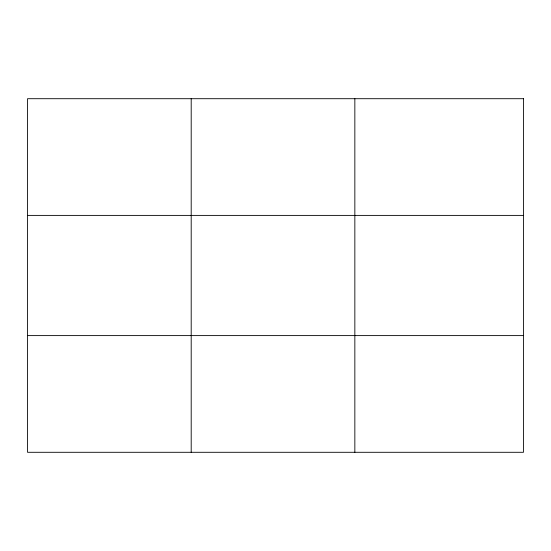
<?xml version="1.0" encoding="UTF-8"?>
<svg xmlns="http://www.w3.org/2000/svg" width="551" height="551" viewBox="0 0 551 551"><rect width="100%" height="100%" fill="white"/><g stroke="black" fill="none" stroke-linecap="round" stroke-linejoin="round"><path stroke-width="0.83" d="M191.197 98.705L191.197 452.295M354.844 98.705L354.844 452.295M27.55 215.393L523.45 215.393M27.55 335.607L523.45 335.607M523.45 98.705L523.45 452.295L27.55 452.295L27.55 98.705L523.45 98.705"/></g></svg>
